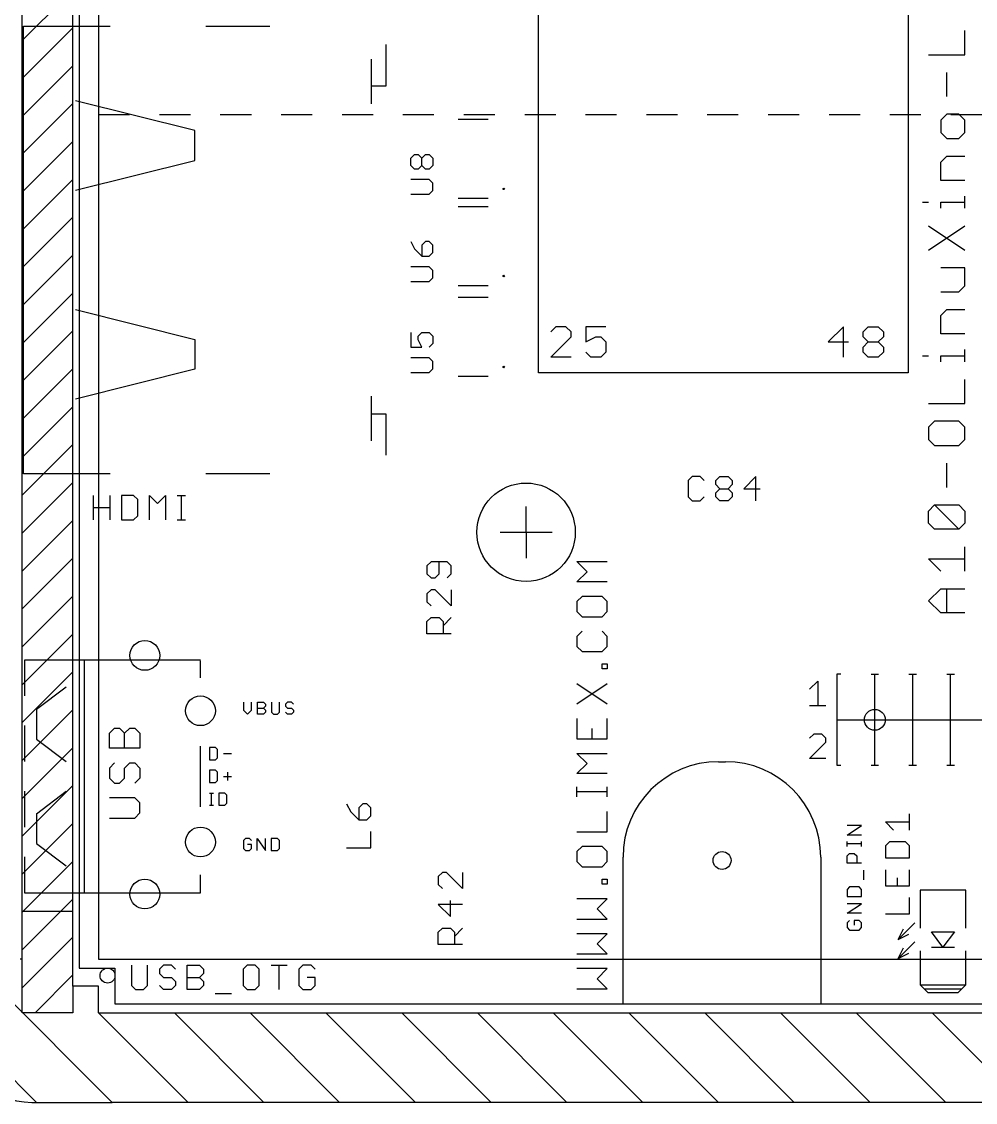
# Model space of a CAD drawing. Extents: x -17 to 119, y 40 to 106.
# Drawn here: x 28.55 to 60.52, y 40.01 to 76.24 of the extents above; entities that cross this region are included whole.
import ezdxf

# ---------------------------------------------------------------- set-up
doc = ezdxf.new("R2010")
doc.units = 0
doc.header["$MEASUREMENT"] = 0
for name, color, linetype in [('20', 251, 'CONTINUOUS'), ('21', 251, 'CONTINUOUS'), ('25', 251, 'CONTINUOUS'), ('48', 214, 'CONTINUOUS')]:
    doc.layers.add(name, color=color, linetype=linetype)

msp = doc.modelspace()

# ---------------------------------------------------------------- linework, layer by layer
at = {"layer": '20'}
for p, q in [((30.48, 101.717), (30.48, 44.507)), ((51.91, 51.427), (52.14, 51.427)), ((48.71, 43.307), (48.71, 48.227)), ((55.34, 48.227), (55.34, 43.307)), ((30.48, 44.507), (31.68, 44.507)), ((31.68, 44.507), (31.68, 43.307)), ((31.68, 43.307), (48.71, 43.307)), ((55.34, 43.307), (89.58, 43.307))]:
    msp.add_line(p, q, dxfattribs=at)
for centre, radius in [((45.46, 59.117), 1.65), ((32.68, 54.9905), 0.5), ((34.544, 53.135), 0.5), ((57.15, 52.832), 0.35), ((34.544, 48.735), 0.5), ((52.03, 48.117), 0.3), ((32.68, 46.9905), 0.5), ((31.43, 44.257), 0.25)]:
    msp.add_circle(centre, radius, dxfattribs=at)
for centre, start, end in [((51.91, 48.227), 90, 180), ((52.14, 48.227), 0, 90)]:
    msp.add_arc(centre, 3.2, start, end, dxfattribs=at)
at = {"layer": '21'}
for p, q in [((45.875, 64.457), (45.875, 81.852)), ((58.265, 81.647), (58.265, 64.457)), ((28.611, 61.08), (28.611, 76.08)), ((28.611, 76.08), (31.521, 76.08)), ((34.721, 76.08), (36.871, 76.08)), ((40.771, 74.08), (40.771, 75.4675)), ((40.271, 74.98), (40.271, 74.08)), ((40.271, 74.08), (40.271, 73.48)), ((40.271, 74.08), (40.771, 74.08)), ((34.351, 72.58), (30.351, 73.58)), ((44.188, 72.953), (43.188, 72.953)), ((34.351, 71.58), (34.351, 72.58)), ((30.351, 70.58), (34.351, 71.58)), ((44.188, 70.303), (43.188, 70.303)), ((44.188, 70.032), (43.188, 70.032)), ((44.188, 67.382), (43.188, 67.382)), ((44.188, 66.984), (43.188, 66.984)), ((30.351, 66.58), (34.351, 65.58)), ((46.4589, 66.0059), (46.2894, 65.8364)), ((46.7978, 66.0059), (46.4589, 66.0059)), ((46.9673, 65.8364), (46.7978, 66.0059)), ((48.1367, 66.0059), (47.4588, 66.0059)), ((47.4588, 66.0059), (47.4588, 65.4974)), ((56.0978, 66.0059), (55.5894, 65.4974)), ((56.0978, 64.989), (56.0978, 66.0059)), ((56.7588, 65.8364), (56.9283, 66.0059)), ((56.9283, 66.0059), (57.2672, 66.0059)), ((57.2672, 66.0059), (57.4367, 65.8364)), ((34.351, 65.58), (34.351, 64.58)), ((46.2894, 64.989), (46.9673, 65.6669)), ((46.9673, 65.6669), (46.9673, 65.8364)), ((47.4588, 65.4974), (47.7978, 65.6669)), ((47.7978, 65.6669), (47.9672, 65.6669)), ((47.9672, 65.6669), (48.1367, 65.4974)), ((56.7588, 65.6669), (56.7588, 65.8364)), ((56.9283, 65.4974), (56.7588, 65.6669)), ((57.4367, 65.6669), (57.2672, 65.4974)), ((57.4367, 65.8364), (57.4367, 65.6669)), ((48.1367, 65.4974), (48.1367, 65.1585)), ((55.5894, 65.4974), (56.2673, 65.4974)), ((56.7588, 65.328), (56.9283, 65.4974)), ((56.7588, 65.1585), (56.7588, 65.328)), ((56.9283, 65.4974), (57.2672, 65.4974)), ((57.2672, 65.4974), (57.4367, 65.328)), ((57.4367, 65.328), (57.4367, 65.1585)), ((46.9673, 64.989), (46.2894, 64.989)), ((47.6283, 64.989), (47.4588, 65.1585)), ((47.9672, 64.989), (47.6283, 64.989)), ((48.1367, 65.1585), (47.9672, 64.989)), ((56.9283, 64.989), (56.7588, 65.1585)), ((57.2672, 64.989), (56.9283, 64.989)), ((57.4367, 65.1585), (57.2672, 64.989)), ((34.351, 64.58), (30.351, 63.58)), ((44.188, 64.334), (43.188, 64.334)), ((58.265, 64.457), (45.875, 64.457)), ((40.271, 63.68), (40.271, 63.08)), ((40.271, 63.08), (40.271, 62.18)), ((40.771, 63.08), (40.271, 63.08)), ((40.771, 61.705), (40.771, 63.08)), ((31.521, 61.08), (28.611, 61.08)), ((36.871, 61.08), (34.721, 61.08)), ((28.644, 54.835), (28.644, 53.635)), ((34.544, 54.835), (28.644, 54.835)), ((30.644, 54.81), (30.644, 47.035)), ((34.544, 54.237), (34.544, 54.81)), ((56.007, 54.356), (55.88, 54.356)), ((55.88, 54.356), (55.88, 52.832)), ((57.023, 54.356), (57.15, 54.356)), ((57.15, 54.356), (57.277, 54.356)), ((57.15, 52.832), (57.15, 54.356)), ((58.293, 54.356), (58.42, 54.356)), ((58.42, 54.356), (58.547, 54.356)), ((58.42, 52.832), (58.42, 54.356)), ((59.563, 54.356), (59.69, 54.356)), ((59.69, 54.356), (59.817, 54.356)), ((59.69, 52.832), (59.69, 54.356)), ((54.9656, 53.8569), (55.2368, 54.1281)), ((55.2368, 54.1281), (55.2368, 53.3146)), ((29.044, 53.185), (30.044, 53.935)), ((35.9898, 53.4245), (35.9898, 53.1534)), ((36.261, 53.1534), (36.261, 53.4245)), ((36.4576, 53.0178), (36.4576, 53.4245)), ((36.4576, 53.4245), (36.6609, 53.4245)), ((36.6609, 53.4245), (36.7287, 53.3568)), ((36.7287, 53.289), (36.6609, 53.2212)), ((36.7287, 53.3568), (36.7287, 53.289)), ((36.9253, 53.4245), (36.9253, 53.0856)), ((37.1965, 53.0856), (37.1965, 53.4245)), ((37.4609, 53.4245), (37.3931, 53.3568)), ((37.3931, 53.3568), (37.3931, 53.289)), ((37.3931, 53.289), (37.4609, 53.2212)), ((37.5965, 53.4245), (37.4609, 53.4245)), ((37.6642, 53.3568), (37.5965, 53.4245)), ((54.9656, 53.3146), (55.5079, 53.3146)), ((29.044, 53.185), (29.044, 52.185)), ((35.9898, 53.1534), (36.1254, 53.0178)), ((36.1254, 53.0178), (36.261, 53.1534)), ((36.4576, 53.2212), (36.6609, 53.2212)), ((36.6609, 53.0178), (36.4576, 53.0178)), ((36.6609, 53.2212), (36.7287, 53.1534)), ((36.7287, 53.0856), (36.6609, 53.0178)), ((36.7287, 53.1534), (36.7287, 53.0856)), ((36.9253, 53.0856), (36.9931, 53.0178)), ((36.9931, 53.0178), (37.1287, 53.0178)), ((37.1287, 53.0178), (37.1965, 53.0856)), ((37.4609, 53.0178), (37.3931, 53.0856)), ((37.4609, 53.2212), (37.5965, 53.2212)), ((37.5965, 53.0178), (37.4609, 53.0178)), ((37.5965, 53.2212), (37.6642, 53.1534)), ((37.6642, 53.0856), (37.5965, 53.0178)), ((37.6642, 53.1534), (37.6642, 53.0856)), ((28.644, 52.635), (28.644, 51.435)), ((31.4951, 52.3852), (31.6646, 52.5547)), ((31.6646, 52.5547), (31.8341, 52.5547)), ((31.8341, 52.5547), (32.0036, 52.3852)), ((32.0036, 52.3852), (32.173, 52.5547)), ((32.173, 52.5547), (32.3425, 52.5547)), ((32.3425, 52.5547), (32.512, 52.3852)), ((55.88, 52.832), (55.88, 51.308)), ((55.88, 52.832), (57.15, 52.832)), ((57.15, 52.832), (58.42, 52.832)), ((57.15, 51.308), (57.15, 52.832)), ((58.42, 52.832), (59.69, 52.832)), ((58.42, 51.308), (58.42, 52.832)), ((59.69, 52.832), (60.96, 52.832)), ((59.69, 51.308), (59.69, 52.832)), ((29.044, 52.185), (30.044, 51.435)), ((31.4951, 51.8768), (31.4951, 52.3852)), ((32.0036, 51.8768), (32.0036, 52.3852)), ((32.512, 52.3852), (32.512, 51.8768)), ((55.1012, 52.3501), (54.9656, 52.2145)), ((55.3723, 52.3501), (55.1012, 52.3501)), ((55.5079, 52.2145), (55.3723, 52.3501)), ((55.5079, 52.0789), (55.5079, 52.2145)), ((32.512, 51.8768), (31.4951, 51.8768)), ((34.544, 49.919), (34.544, 51.951)), ((34.8468, 51.9005), (34.8468, 51.4938)), ((35.0502, 51.9005), (34.8468, 51.9005)), ((35.118, 51.8328), (35.0502, 51.9005)), ((35.118, 51.5616), (35.118, 51.8328)), ((54.9656, 51.5366), (55.5079, 52.0789)), ((34.8468, 51.4938), (35.0502, 51.4938)), ((35.0502, 51.4938), (35.118, 51.5616)), ((35.3146, 51.6972), (35.5857, 51.6972)), ((55.5079, 51.5366), (54.9656, 51.5366)), ((31.6646, 51.3853), (31.4951, 51.2158)), ((31.4951, 51.2158), (31.4951, 50.8769)), ((32.0036, 51.2158), (32.173, 51.3853)), ((32.0036, 50.8769), (32.0036, 51.2158)), ((32.173, 51.3853), (32.3425, 51.3853)), ((32.3425, 51.3853), (32.512, 51.2158)), ((32.512, 51.2158), (32.512, 50.8769)), ((34.8468, 51.1385), (34.8468, 50.7318)), ((35.0502, 51.1385), (34.8468, 51.1385)), ((35.118, 51.0708), (35.0502, 51.1385)), ((55.88, 51.308), (56.007, 51.308)), ((57.023, 51.308), (57.15, 51.308)), ((57.15, 51.308), (57.277, 51.308)), ((58.293, 51.308), (58.42, 51.308)), ((58.42, 51.308), (58.547, 51.308)), ((59.563, 51.308), (59.69, 51.308)), ((59.69, 51.308), (59.817, 51.308)), ((31.4951, 50.8769), (31.6646, 50.7074)), ((31.8341, 50.7074), (32.0036, 50.8769)), ((32.512, 50.8769), (32.3425, 50.7074)), ((34.8468, 50.7318), (35.0502, 50.7318)), ((35.0502, 50.7318), (35.118, 50.7996)), ((35.118, 50.7996), (35.118, 51.0708)), ((35.3146, 50.9352), (35.5857, 50.9352)), ((35.4501, 51.0708), (35.4501, 50.7996)), ((28.644, 50.435), (28.644, 49.235)), ((29.044, 49.685), (30.044, 50.435)), ((31.6646, 50.7074), (31.8341, 50.7074)), ((34.8468, 50.3765), (34.9824, 50.3765)), ((34.9146, 49.9698), (34.9146, 50.3765)), ((35.1586, 50.3765), (35.1586, 49.9698)), ((35.362, 50.3765), (35.1586, 50.3765)), ((35.4298, 50.3088), (35.362, 50.3765)), ((32.3425, 50.2159), (31.4951, 50.2159)), ((32.512, 50.0464), (32.3425, 50.2159)), ((32.512, 49.7075), (32.512, 50.0464)), ((35.362, 49.9698), (35.4298, 50.0376)), ((35.4298, 50.0376), (35.4298, 50.3088)), ((29.044, 49.685), (29.044, 48.685)), ((32.3425, 49.538), (32.512, 49.7075)), ((34.8468, 49.9698), (34.9824, 49.9698)), ((35.1586, 49.9698), (35.362, 49.9698)), ((31.4951, 49.538), (32.3425, 49.538)), ((29.044, 48.685), (30.044, 47.935)), ((36.0513, 48.8525), (35.9835, 48.7848)), ((35.9835, 48.7848), (35.9835, 48.5136)), ((36.1869, 48.8525), (36.0513, 48.8525)), ((36.2547, 48.6492), (36.1191, 48.6492)), ((36.2547, 48.7848), (36.1869, 48.8525)), ((36.2547, 48.5136), (36.2547, 48.6492)), ((36.4513, 48.4458), (36.4513, 48.8525)), ((36.4513, 48.8525), (36.7224, 48.4458)), ((36.7224, 48.4458), (36.7224, 48.8525)), ((36.919, 48.8525), (36.919, 48.4458)), ((37.1224, 48.8525), (36.919, 48.8525)), ((37.1902, 48.7848), (37.1224, 48.8525)), ((37.1902, 48.5136), (37.1902, 48.7848)), ((28.644, 48.235), (28.644, 47.035)), ((35.9835, 48.5136), (36.0513, 48.4458)), ((36.0513, 48.4458), (36.1869, 48.4458)), ((36.1869, 48.4458), (36.2547, 48.5136)), ((36.919, 48.4458), (37.1224, 48.4458)), ((37.1224, 48.4458), (37.1902, 48.5136)), ((34.544, 47.035), (34.544, 47.633)), ((60.198, 47.117), (58.674, 47.117)), ((58.674, 47.117), (58.674, 45.847)), ((60.198, 45.847), (60.198, 47.117)), ((28.644, 47.035), (30.644, 47.035)), ((30.644, 47.035), (34.544, 47.035)), ((57.9374, 45.466), (58.4962, 46.0248)), ((57.9374, 45.466), (58.1152, 45.8216)), ((59.436, 45.212), (59.055, 45.72)), ((59.055, 45.72), (59.817, 45.72)), ((59.817, 45.72), (59.436, 45.212)), ((57.9374, 45.466), (58.293, 45.6438)), ((57.9374, 44.831), (58.4962, 45.3898)), ((57.9374, 44.831), (58.1152, 45.1866)), ((57.9374, 44.831), (58.293, 45.0088)), ((58.674, 45.085), (58.674, 43.942)), ((59.055, 45.212), (59.436, 45.212)), ((59.436, 45.212), (59.817, 45.212)), ((60.198, 43.942), (60.198, 45.085)), ((58.674, 43.942), (58.801, 43.815)), ((58.674, 43.942), (60.198, 43.942)), ((60.071, 43.815), (60.198, 43.942)), ((58.801, 43.815), (60.071, 43.815)), ((58.801, 43.815), (58.928, 43.688)), ((58.928, 43.688), (59.944, 43.688)), ((59.944, 43.688), (60.071, 43.815))]:
    msp.add_line(p, q, dxfattribs=at)
for centre in [(44.713, 70.628), (44.713, 67.707), (44.713, 64.659)]:
    msp.add_circle(centre, 0.025, dxfattribs=at)
at = {"layer": '25'}
for p, q in [((60.1726, 75.1238), (60.1726, 75.9373)), ((58.9524, 75.1238), (60.1726, 75.1238)), ((59.5625, 73.7205), (59.5625, 74.534)), ((59.5625, 73.1307), (59.3591, 72.9273)), ((59.3591, 72.9273), (59.3591, 72.5206)), ((59.9692, 73.1307), (59.5625, 73.1307)), ((60.1726, 72.9273), (59.9692, 73.1307)), ((60.1726, 72.5206), (60.1726, 72.9273)), ((59.3591, 72.5206), (59.5625, 72.3172)), ((59.9692, 72.3172), (60.1726, 72.5206)), ((59.5625, 72.3172), (59.9692, 72.3172)), ((41.5919, 71.6575), (41.7147, 71.7803)), ((41.7147, 71.7803), (41.8376, 71.7803)), ((41.8376, 71.7803), (41.9605, 71.6575)), ((41.9605, 71.6575), (42.0834, 71.7803)), ((42.0834, 71.7803), (42.2062, 71.7803)), ((42.2062, 71.7803), (42.3291, 71.6575)), ((41.5919, 71.4117), (41.5919, 71.6575)), ((41.7147, 71.2889), (41.5919, 71.4117)), ((41.9605, 71.4117), (41.8376, 71.2889)), ((41.9605, 71.4117), (41.9605, 71.6575)), ((42.0834, 71.2889), (41.9605, 71.4117)), ((42.3291, 71.4117), (42.2062, 71.2889)), ((42.3291, 71.6575), (42.3291, 71.4117)), ((59.3591, 71.5241), (59.5625, 71.7274)), ((59.3591, 70.9139), (59.3591, 71.5241)), ((59.5625, 71.7274), (60.1726, 71.7274)), ((41.8376, 71.2889), (41.7147, 71.2889)), ((42.2062, 71.2889), (42.0834, 71.2889)), ((42.2062, 70.9384), (41.5919, 70.9384)), ((42.3291, 70.8155), (42.2062, 70.9384)), ((42.3291, 70.5698), (42.3291, 70.8155)), ((60.1726, 70.9139), (59.3591, 70.9139)), ((41.5919, 70.4469), (42.2062, 70.4469)), ((42.2062, 70.4469), (42.3291, 70.5698)), ((60.1726, 69.9784), (60.1726, 70.3852)), ((58.749, 70.1818), (58.9524, 70.1818)), ((59.3591, 69.9784), (59.3591, 70.1818)), ((59.3591, 70.1818), (60.1726, 70.1818)), ((58.9524, 68.5751), (60.1726, 69.3886)), ((58.9524, 69.3886), (60.1726, 68.5751)), ((41.5919, 68.8594), (41.7147, 68.6136)), ((42.0834, 68.8594), (41.9605, 68.7365)), ((42.2062, 68.8594), (42.0834, 68.8594)), ((42.3291, 68.7365), (42.2062, 68.8594)), ((41.7147, 68.6136), (41.9605, 68.3679)), ((41.9605, 68.7365), (41.9605, 68.3679)), ((42.2062, 68.3679), (42.3291, 68.4907)), ((42.3291, 68.4907), (42.3291, 68.7365)), ((41.9605, 68.3679), (42.2062, 68.3679)), ((42.2062, 68.0174), (41.5919, 68.0174)), ((42.3291, 67.8945), (42.2062, 68.0174)), ((42.3291, 67.6488), (42.3291, 67.8945)), ((60.1726, 67.9854), (59.3591, 67.9854)), ((60.1726, 67.3752), (60.1726, 67.9854)), ((41.5919, 67.5259), (42.2062, 67.5259)), ((42.2062, 67.5259), (42.3291, 67.6488)), ((59.3591, 67.1719), (59.9692, 67.1719)), ((59.9692, 67.1719), (60.1726, 67.3752)), ((59.3591, 66.3787), (59.5625, 66.5821)), ((59.3591, 65.7686), (59.3591, 66.3787)), ((59.5625, 66.5821), (60.1726, 66.5821)), ((41.5919, 65.8114), (41.5919, 65.3199)), ((41.8376, 65.6885), (41.9605, 65.8114)), ((41.8376, 65.5656), (41.8376, 65.6885)), ((41.9605, 65.8114), (42.2062, 65.8114)), ((42.2062, 65.8114), (42.3291, 65.6885)), ((42.3291, 65.6885), (42.3291, 65.4427)), ((60.1726, 65.7686), (59.3591, 65.7686)), ((41.5919, 65.3199), (41.9605, 65.3199)), ((41.9605, 65.3199), (41.8376, 65.5656)), ((42.3291, 65.4427), (42.2062, 65.3199)), ((60.1726, 64.8331), (60.1726, 65.2398)), ((42.2062, 64.9694), (41.5919, 64.9694)), ((42.3291, 64.8465), (42.2062, 64.9694)), ((58.749, 65.0364), (58.9524, 65.0364)), ((59.3591, 64.8331), (59.3591, 65.0364)), ((59.3591, 65.0364), (60.1726, 65.0364)), ((42.2062, 64.4779), (42.3291, 64.6008)), ((42.3291, 64.6008), (42.3291, 64.8465)), ((41.5919, 64.4779), (42.2062, 64.4779)), ((60.1726, 63.4298), (60.1726, 64.2433)), ((58.9524, 63.4298), (60.1726, 63.4298)), ((59.1557, 62.84), (58.9524, 62.6366)), ((59.9692, 62.84), (59.1557, 62.84)), ((60.1726, 62.6366), (59.9692, 62.84)), ((58.9524, 62.6366), (58.9524, 62.2299)), ((60.1726, 62.2299), (60.1726, 62.6366)), ((58.9524, 62.2299), (59.1557, 62.0265)), ((59.1557, 62.0265), (59.9692, 62.0265)), ((59.9692, 62.0265), (60.1726, 62.2299)), ((59.5625, 60.6232), (59.5625, 61.4367)), ((51.0246, 60.9861), (50.889, 60.8505)), ((51.2958, 60.9861), (51.0246, 60.9861)), ((51.4314, 60.8505), (51.2958, 60.9861)), ((51.8246, 60.8505), (51.9601, 60.9861)), ((51.9601, 60.9861), (52.2313, 60.9861)), ((52.2313, 60.9861), (52.3669, 60.8505)), ((53.1668, 60.9861), (52.7601, 60.5793)), ((53.1668, 60.1726), (53.1668, 60.9861)), ((50.889, 60.8505), (50.889, 60.3082)), ((51.8246, 60.7149), (51.8246, 60.8505)), ((51.9601, 60.5793), (51.8246, 60.7149)), ((51.8246, 60.4438), (51.9601, 60.5793)), ((51.9601, 60.5793), (52.2313, 60.5793)), ((52.3669, 60.7149), (52.2313, 60.5793)), ((52.2313, 60.5793), (52.3669, 60.4438)), ((52.3669, 60.8505), (52.3669, 60.7149)), ((52.7601, 60.5793), (53.3024, 60.5793)), ((30.9626, 59.5376), (30.9626, 60.3511)), ((31.5049, 60.3511), (31.5049, 59.5376)), ((31.8981, 60.3511), (31.8981, 59.5376)), ((32.3049, 60.3511), (31.8981, 60.3511)), ((32.4404, 60.2155), (32.3049, 60.3511)), ((32.4404, 59.6732), (32.4404, 60.2155)), ((32.8336, 59.5376), (32.8336, 60.3511)), ((32.8336, 60.3511), (33.1048, 60.0799)), ((33.1048, 60.0799), (33.376, 60.3511)), ((33.376, 60.3511), (33.376, 59.5376)), ((33.7692, 60.3511), (34.0403, 60.3511)), ((33.9047, 59.5376), (33.9047, 60.3511)), ((50.889, 60.3082), (51.0246, 60.1726)), ((51.0246, 60.1726), (51.2958, 60.1726)), ((51.2958, 60.1726), (51.4314, 60.3082)), ((51.8246, 60.3082), (51.8246, 60.4438)), ((51.9601, 60.1726), (51.8246, 60.3082)), ((52.2313, 60.1726), (51.9601, 60.1726)), ((52.3669, 60.3082), (52.2313, 60.1726)), ((52.3669, 60.4438), (52.3669, 60.3082)), ((30.9626, 59.9443), (31.5049, 59.9443)), ((58.9524, 59.8301), (59.1557, 60.0335)), ((58.9524, 59.4233), (58.9524, 59.8301)), ((59.1557, 60.0335), (59.9692, 60.0335)), ((59.9692, 59.22), (59.1557, 60.0335)), ((59.9692, 60.0335), (60.1726, 59.8301)), ((60.1726, 59.8301), (60.1726, 59.4233)), ((31.8981, 59.5376), (32.3049, 59.5376)), ((32.3049, 59.5376), (32.4404, 59.6732)), ((33.7692, 59.5376), (34.0403, 59.5376)), ((59.1557, 59.22), (58.9524, 59.4233)), ((60.1726, 59.4233), (59.9692, 59.22)), ((59.9692, 59.22), (59.1557, 59.22)), ((60.1726, 57.8167), (60.1726, 58.6302)), ((42.2735, 58.1284), (42.1379, 57.9928)), ((42.1379, 57.9928), (42.1379, 57.7217)), ((42.8158, 58.1284), (42.2735, 58.1284)), ((42.5447, 57.7217), (42.5447, 58.1284)), ((42.9514, 57.9928), (42.8158, 58.1284)), ((42.9514, 57.7217), (42.9514, 57.9928)), ((47.5059, 57.7969), (47.1669, 58.1359)), ((47.1669, 58.1359), (48.1838, 58.1359)), ((59.3591, 57.8167), (58.9524, 58.2234)), ((58.9524, 58.2234), (60.1726, 58.2234)), ((42.1379, 57.7217), (42.2735, 57.5861)), ((42.4091, 57.5861), (42.5447, 57.7217)), ((42.8158, 57.5861), (42.9514, 57.7217)), ((47.1669, 57.458), (47.5059, 57.7969)), ((42.2735, 57.5861), (42.4091, 57.5861)), ((48.1838, 57.458), (47.1669, 57.458)), ((42.2735, 57.1929), (42.1379, 57.0573)), ((42.1379, 57.0573), (42.1379, 56.7861)), ((42.4091, 57.1929), (42.2735, 57.1929)), ((42.9514, 56.6506), (42.4091, 57.1929)), ((42.9514, 57.1929), (42.9514, 56.6506)), ((47.3364, 56.9665), (47.1669, 56.797)), ((48.0143, 56.9665), (47.3364, 56.9665)), ((48.1838, 56.797), (48.0143, 56.9665)), ((58.9524, 56.8201), (59.3591, 57.2269)), ((59.3591, 57.2269), (60.1726, 57.2269)), ((59.5625, 56.4134), (59.5625, 57.2269)), ((42.1379, 56.7861), (42.2735, 56.6506)), ((47.1669, 56.797), (47.1669, 56.458)), ((48.1838, 56.458), (48.1838, 56.797)), ((59.3591, 56.4134), (58.9524, 56.8201)), ((42.1379, 56.1218), (42.2735, 56.2574)), ((42.2735, 56.2574), (42.5447, 56.2574)), ((42.5447, 56.2574), (42.6802, 56.1218)), ((42.6802, 55.9862), (42.9514, 56.2574)), ((47.1669, 56.458), (47.3364, 56.2886)), ((47.3364, 56.2886), (48.0143, 56.2886)), ((48.0143, 56.2886), (48.1838, 56.458)), ((60.1726, 56.4134), (59.3591, 56.4134)), ((42.1379, 55.715), (42.1379, 56.1218)), ((42.6802, 56.1218), (42.6802, 55.715)), ((47.3364, 55.7971), (47.1669, 55.6276)), ((48.1838, 55.6276), (48.0143, 55.7971)), ((42.9514, 55.715), (42.1379, 55.715)), ((47.1669, 55.6276), (47.1669, 55.2886)), ((48.1838, 55.2886), (48.1838, 55.6276)), ((47.1669, 55.2886), (47.3364, 55.1192)), ((47.3364, 55.1192), (48.0143, 55.1192)), ((48.0143, 55.1192), (48.1838, 55.2886)), ((48.0143, 54.5345), (48.0143, 54.7039)), ((48.0143, 54.7039), (48.1838, 54.7039)), ((48.1838, 54.5345), (48.0143, 54.5345)), ((48.1838, 54.7039), (48.1838, 54.5345)), ((47.1669, 53.3651), (48.1838, 54.043)), ((47.1669, 54.043), (48.1838, 53.3651)), ((47.1669, 52.8736), (47.1669, 52.1957)), ((47.6754, 52.1957), (47.6754, 52.5346)), ((48.1838, 52.1957), (48.1838, 52.8736)), ((47.1669, 52.1957), (48.1838, 52.1957)), ((47.5059, 51.3652), (47.1669, 51.7042)), ((47.1669, 51.7042), (48.1838, 51.7042)), ((47.1669, 51.0263), (47.5059, 51.3652)), ((48.1838, 51.0263), (47.1669, 51.0263)), ((47.1669, 50.2467), (47.1669, 50.5856)), ((48.1838, 50.4162), (47.1669, 50.4162)), ((48.1838, 50.2467), (48.1838, 50.5856)), ((39.4455, 50.0172), (39.5811, 49.7461)), ((39.9878, 50.0172), (39.8523, 49.8817)), ((40.1234, 50.0172), (39.9878, 50.0172)), ((40.259, 49.8817), (40.1234, 50.0172)), ((39.5811, 49.7461), (39.8523, 49.4749)), ((39.8523, 49.8817), (39.8523, 49.4749)), ((40.259, 49.6105), (40.259, 49.8817)), ((48.1838, 49.0773), (48.1838, 49.7552)), ((58.3184, 49.1362), (58.3184, 49.6785)), ((39.8523, 49.4749), (40.1234, 49.4749)), ((40.1234, 49.4749), (40.259, 49.6105)), ((56.2225, 48.9643), (56.7055, 49.2863)), ((56.7055, 49.2863), (56.2225, 49.2863)), ((57.7761, 49.1362), (57.5049, 49.4073)), ((57.5049, 49.4073), (58.3184, 49.4073)), ((40.259, 48.5394), (40.259, 49.0817)), ((47.1669, 49.0773), (48.1838, 49.0773)), ((56.7055, 48.9643), (56.2225, 48.9643)), ((47.3364, 48.5858), (47.1669, 48.4163)), ((48.0143, 48.5858), (47.3364, 48.5858)), ((48.1838, 48.4163), (48.0143, 48.5858)), ((56.2225, 48.59), (56.2225, 48.751)), ((56.7055, 48.6705), (56.2225, 48.6705)), ((56.7055, 48.59), (56.7055, 48.751)), ((57.6405, 48.743), (57.5049, 48.6074)), ((57.5049, 48.6074), (57.5049, 48.2006)), ((58.1828, 48.743), (57.6405, 48.743)), ((58.3184, 48.6074), (58.1828, 48.743)), ((58.3184, 48.2006), (58.3184, 48.6074)), ((39.4455, 48.5394), (40.259, 48.5394)), ((47.1669, 48.4163), (47.1669, 48.0774)), ((48.1838, 48.0774), (48.1838, 48.4163)), ((56.2225, 48.2702), (56.303, 48.3507)), ((56.2225, 48.0287), (56.2225, 48.2702)), ((56.303, 48.3507), (56.464, 48.3507)), ((56.464, 48.3507), (56.5445, 48.2702)), ((56.5445, 48.2702), (56.5445, 48.0287)), ((57.5049, 48.2006), (58.3184, 48.2006)), ((47.1669, 48.0774), (47.3364, 47.9079)), ((47.3364, 47.9079), (48.0143, 47.9079)), ((48.0143, 47.9079), (48.1838, 48.0774)), ((56.7055, 48.0287), (56.2225, 48.0287)), ((42.6545, 47.7144), (42.5189, 47.5788)), ((42.5189, 47.5788), (42.5189, 47.3077)), ((42.7901, 47.7144), (42.6545, 47.7144)), ((43.3324, 47.1721), (42.7901, 47.7144)), ((43.3324, 47.7144), (43.3324, 47.1721)), ((48.0143, 47.3232), (48.0143, 47.4927)), ((48.0143, 47.4927), (48.1838, 47.4927)), ((48.1838, 47.4927), (48.1838, 47.3232)), ((56.786, 47.4674), (56.786, 47.7894)), ((57.5049, 47.8074), (57.5049, 47.2651)), ((57.9117, 47.2651), (57.9117, 47.5363)), ((58.3184, 47.2651), (58.3184, 47.8074)), ((42.5189, 47.3077), (42.6545, 47.1721)), ((48.1838, 47.3232), (48.0143, 47.3232)), ((56.303, 47.2281), (56.2225, 47.1476)), ((56.2225, 47.1476), (56.2225, 46.9061)), ((56.625, 47.2281), (56.303, 47.2281)), ((56.7055, 47.1476), (56.625, 47.2281)), ((56.7055, 46.9061), (56.7055, 47.1476)), ((57.5049, 47.2651), (58.3184, 47.2651)), ((42.9257, 46.2366), (42.9257, 46.7789)), ((48.1838, 46.8317), (47.1669, 46.8317)), ((47.8448, 46.4928), (48.1838, 46.8317)), ((56.2225, 46.9061), (56.7055, 46.9061)), ((58.3184, 46.3296), (58.3184, 46.8719)), ((43.3324, 46.6433), (42.5189, 46.6433)), ((42.5189, 46.6433), (42.9257, 46.2366)), ((48.1838, 46.1538), (47.8448, 46.4928)), ((56.2225, 46.3448), (56.7055, 46.6668)), ((56.7055, 46.6668), (56.2225, 46.6668)), ((47.1669, 46.1538), (48.1838, 46.1538)), ((56.7055, 46.3448), (56.2225, 46.3448)), ((56.303, 46.1055), (56.2225, 46.025)), ((56.2225, 46.025), (56.2225, 45.864)), ((56.625, 46.1055), (56.464, 46.1055)), ((56.464, 46.1055), (56.464, 45.9445)), ((56.7055, 46.025), (56.625, 46.1055)), ((56.7055, 45.864), (56.7055, 46.025)), ((57.5049, 46.3296), (58.3184, 46.3296)), ((42.5189, 45.7078), (42.6545, 45.8434)), ((42.5189, 45.301), (42.5189, 45.7078)), ((42.6545, 45.8434), (42.9257, 45.8434)), ((42.9257, 45.8434), (43.0612, 45.7078)), ((43.0612, 45.5722), (43.3324, 45.8434)), ((43.0612, 45.7078), (43.0612, 45.301)), ((48.1838, 45.6623), (47.1669, 45.6623)), ((47.8448, 45.3234), (48.1838, 45.6623)), ((56.2225, 45.864), (56.303, 45.7835)), ((56.303, 45.7835), (56.625, 45.7835)), ((56.625, 45.7835), (56.7055, 45.864)), ((43.3324, 45.301), (42.5189, 45.301)), ((48.1838, 44.9844), (47.8448, 45.3234)), ((47.1669, 44.9844), (48.1838, 44.9844)), ((32.2326, 44.6031), (32.2326, 43.9252)), ((32.7749, 43.9252), (32.7749, 44.6031)), ((33.3037, 44.6031), (33.1681, 44.4675)), ((33.5749, 44.6031), (33.3037, 44.6031)), ((33.7104, 44.4675), (33.5749, 44.6031)), ((34.1036, 43.7896), (34.1036, 44.6031)), ((34.1036, 44.6031), (34.5104, 44.6031)), ((34.5104, 44.6031), (34.646, 44.4675)), ((36.1103, 44.6031), (35.9747, 44.4675)), ((36.3814, 44.6031), (36.1103, 44.6031)), ((36.517, 44.4675), (36.3814, 44.6031)), ((36.9102, 44.6031), (37.4525, 44.6031)), ((37.1814, 43.7896), (37.1814, 44.6031)), ((37.9813, 44.6031), (37.8457, 44.4675)), ((38.2525, 44.6031), (37.9813, 44.6031)), ((38.388, 44.4675), (38.2525, 44.6031)), ((33.1681, 44.4675), (33.1681, 44.3319)), ((33.1681, 44.3319), (33.3037, 44.1963)), ((34.646, 44.3319), (34.5104, 44.1963)), ((34.646, 44.4675), (34.646, 44.3319)), ((35.9747, 44.4675), (35.9747, 43.9252)), ((36.517, 43.9252), (36.517, 44.4675)), ((37.8457, 44.4675), (37.8457, 43.9252)), ((48.1838, 44.4929), (47.1669, 44.4929)), ((47.8448, 44.154), (48.1838, 44.4929)), ((32.2326, 43.9252), (32.3682, 43.7896)), ((32.6393, 43.7896), (32.7749, 43.9252)), ((33.3037, 43.7896), (33.1681, 43.9252)), ((33.3037, 44.1963), (33.5749, 44.1963)), ((33.5749, 44.1963), (33.7104, 44.0608)), ((33.7104, 43.9252), (33.5749, 43.7896)), ((33.7104, 44.0608), (33.7104, 43.9252)), ((34.1036, 44.1963), (34.5104, 44.1963)), ((34.5104, 44.1963), (34.646, 44.0608)), ((34.646, 43.9252), (34.5104, 43.7896)), ((34.646, 44.0608), (34.646, 43.9252)), ((35.9747, 43.9252), (36.1103, 43.7896)), ((36.3814, 43.7896), (36.517, 43.9252)), ((37.8457, 43.9252), (37.9813, 43.7896)), ((38.388, 44.1963), (38.1169, 44.1963)), ((38.2525, 43.7896), (38.388, 43.9252)), ((38.388, 43.9252), (38.388, 44.1963)), ((48.1838, 43.815), (47.8448, 44.154)), ((32.3682, 43.7896), (32.6393, 43.7896)), ((33.5749, 43.7896), (33.3037, 43.7896)), ((34.5104, 43.7896), (34.1036, 43.7896)), ((35.0392, 43.654), (35.5815, 43.654)), ((36.1103, 43.7896), (36.3814, 43.7896)), ((37.9813, 43.7896), (38.2525, 43.7896)), ((47.1669, 43.815), (48.1838, 43.815))]:
    msp.add_line(p, q, dxfattribs=at)
at = {"layer": '48'}
for p, q in [((31.13, 101.417), (31.13, 44.807)), ((30.27, 77.297), (28.57, 75.597)), ((30.27, 76.027), (30.27, 77.297)), ((28.57, 75.597), (28.57, 76.867)), ((30.27, 76.027), (28.57, 74.327)), ((30.27, 74.757), (30.27, 76.027)), ((28.57, 74.327), (28.57, 75.597)), ((30.27, 74.757), (28.57, 73.057)), ((30.27, 73.487), (30.27, 74.757)), ((28.57, 73.057), (28.57, 74.327)), ((30.27, 73.487), (28.57, 71.787)), ((30.27, 72.217), (30.27, 73.487)), ((28.57, 71.787), (28.57, 73.057)), ((31.13, 73.117), (32.1705, 73.117)), ((33.1705, 73.117), (34.211, 73.117)), ((35.211, 73.117), (36.2515, 73.117)), ((37.2515, 73.117), (38.2919, 73.117)), ((39.2919, 73.117), (40.3324, 73.117)), ((41.3324, 73.117), (42.3729, 73.117)), ((43.3729, 73.117), (44.4134, 73.117)), ((45.4134, 73.117), (46.4539, 73.117)), ((47.4539, 73.117), (48.4944, 73.117)), ((49.4944, 73.117), (50.5349, 73.117)), ((51.5349, 73.117), (52.5754, 73.117)), ((53.5754, 73.117), (54.6159, 73.117)), ((55.6159, 73.117), (56.6563, 73.117)), ((57.6563, 73.117), (58.6968, 73.117)), ((59.6968, 73.117), (60.7373, 73.117)), ((30.27, 72.217), (28.57, 70.517)), ((30.27, 70.947), (30.27, 72.217)), ((28.57, 70.517), (28.57, 71.787)), ((30.27, 70.947), (28.57, 69.247)), ((30.27, 69.677), (30.27, 70.947)), ((28.57, 69.247), (28.57, 70.517)), ((30.27, 69.677), (28.57, 67.977)), ((30.27, 68.407), (30.27, 69.677)), ((28.57, 67.977), (28.57, 69.247)), ((30.27, 68.407), (28.57, 66.707)), ((30.27, 67.137), (30.27, 68.407)), ((28.57, 66.707), (28.57, 67.977)), ((30.27, 67.137), (28.57, 65.437)), ((30.27, 65.867), (30.27, 67.137)), ((28.57, 65.437), (28.57, 66.707)), ((30.27, 65.867), (28.57, 64.167)), ((30.27, 64.597), (30.27, 65.867)), ((28.57, 64.167), (28.57, 65.437)), ((30.27, 64.597), (28.57, 62.897)), ((30.27, 63.327), (30.27, 64.597)), ((28.57, 62.897), (28.57, 64.167)), ((30.27, 63.327), (28.57, 61.627)), ((30.27, 62.057), (30.27, 63.327)), ((28.57, 61.627), (28.57, 62.897)), ((30.27, 62.057), (28.57, 60.357)), ((30.27, 60.787), (30.27, 62.057)), ((28.57, 60.357), (28.57, 61.627)), ((30.27, 60.787), (28.57, 59.087)), ((30.27, 59.517), (30.27, 60.787)), ((28.57, 59.087), (28.57, 60.357)), ((45.46, 59.117), (45.46, 59.987)), ((30.27, 59.517), (28.57, 57.817)), ((30.27, 58.247), (30.27, 59.517)), ((28.57, 57.817), (28.57, 59.087)), ((44.59, 59.117), (45.46, 59.117)), ((45.46, 59.117), (46.33, 59.117)), ((45.46, 59.117), (45.46, 58.247)), ((30.27, 58.247), (28.57, 56.547)), ((30.27, 56.977), (30.27, 58.247)), ((28.57, 56.547), (28.57, 57.817)), ((30.27, 56.977), (28.57, 55.277)), ((30.27, 55.707), (30.27, 56.977)), ((28.57, 55.277), (28.57, 56.547)), ((30.27, 55.707), (28.57, 54.007)), ((30.27, 54.437), (30.27, 55.707)), ((28.57, 54.007), (28.57, 55.277)), ((30.27, 54.437), (28.57, 52.737)), ((30.27, 53.167), (30.27, 54.437)), ((28.57, 52.737), (28.57, 54.007)), ((30.27, 53.167), (28.57, 51.467)), ((30.27, 51.897), (30.27, 53.167)), ((28.57, 51.467), (28.57, 52.737)), ((30.27, 51.897), (28.57, 50.197)), ((30.27, 50.627), (30.27, 51.897)), ((28.57, 50.197), (28.57, 51.467)), ((30.27, 50.627), (28.57, 48.927)), ((30.27, 49.357), (30.27, 50.627)), ((28.57, 48.927), (28.57, 50.197)), ((30.27, 49.357), (28.57, 47.657)), ((30.27, 48.087), (30.27, 49.357)), ((28.57, 47.657), (28.57, 48.927)), ((30.27, 48.087), (28.57, 46.387)), ((30.27, 46.817), (30.27, 48.087)), ((28.57, 46.407), (28.57, 47.657)), ((30.27, 46.817), (28.57, 45.117)), ((30.27, 46.407), (30.27, 46.817)), ((28.57, 46.387), (28.57, 46.407)), ((30.27, 46.407), (28.57, 46.407)), ((28.57, 45.117), (28.57, 46.387)), ((30.27, 45.547), (30.27, 46.407)), ((30.27, 45.547), (28.57, 43.847)), ((30.27, 44.287), (30.27, 45.547)), ((28.57, 44.807), (28.57, 45.117)), ((28.57, 44.807), (28.5, 44.807)), ((28.57, 43.847), (28.57, 44.807)), ((31.13, 44.807), (113.79, 44.807)), ((30.27, 44.287), (29, 43.007)), ((30.27, 43.907), (30.27, 44.287)), ((27.6, 43.997), (31.59, 40.007)), ((28.57, 43.007), (28.57, 43.847)), ((30.27, 43.907), (30.27, 43.007)), ((31.13, 43.907), (30.27, 43.907)), ((31.13, 43.007), (31.13, 43.907)), ((48.71, 43.307), (55.34, 43.307)), ((29, 43.007), (28.57, 43.007)), ((30.27, 43.007), (29, 43.007)), ((31.13, 43.007), (33.67, 43.007)), ((31.13, 43.007), (34.13, 40.007)), ((33.67, 43.007), (36.21, 43.007)), ((33.67, 43.007), (36.67, 40.007)), ((36.21, 43.007), (38.75, 43.007)), ((36.21, 43.007), (39.21, 40.007)), ((38.75, 43.007), (41.29, 43.007)), ((38.75, 43.007), (41.75, 40.007)), ((41.29, 43.007), (43.83, 43.007)), ((41.29, 43.007), (44.29, 40.007)), ((43.83, 43.007), (46.37, 43.007)), ((43.83, 43.007), (46.83, 40.007)), ((46.37, 43.007), (48.91, 43.007)), ((46.37, 43.007), (49.37, 40.007)), ((48.91, 43.007), (51.45, 43.007)), ((48.91, 43.007), (51.91, 40.007)), ((51.45, 43.007), (53.99, 43.007)), ((51.45, 43.007), (54.45, 40.007)), ((53.99, 43.007), (56.53, 43.007)), ((53.99, 43.007), (56.99, 40.007)), ((56.53, 43.007), (59.07, 43.007)), ((56.53, 43.007), (59.53, 40.007)), ((59.07, 43.007), (61.61, 43.007)), ((59.07, 43.007), (62.07, 40.007)), ((26.34, 42.717), (29.05, 40.007)), ((28.89, 40.007), (29.05, 40.007)), ((29.05, 40.007), (31.59, 40.007)), ((34.13, 40.007), (31.59, 40.007)), ((36.67, 40.007), (34.13, 40.007)), ((39.21, 40.007), (36.67, 40.007)), ((41.75, 40.007), (39.21, 40.007)), ((44.29, 40.007), (41.75, 40.007)), ((46.83, 40.007), (44.29, 40.007)), ((49.37, 40.007), (46.83, 40.007)), ((51.91, 40.007), (49.37, 40.007)), ((54.45, 40.007), (51.91, 40.007)), ((56.99, 40.007), (54.45, 40.007)), ((59.53, 40.007), (56.99, 40.007)), ((62.07, 40.007), (59.53, 40.007))]:
    msp.add_line(p, q, dxfattribs=at)
msp.add_arc((28.89, 42.547), 2.54, 180, 270, dxfattribs=at)

doc.saveas('drawing.dxf')
